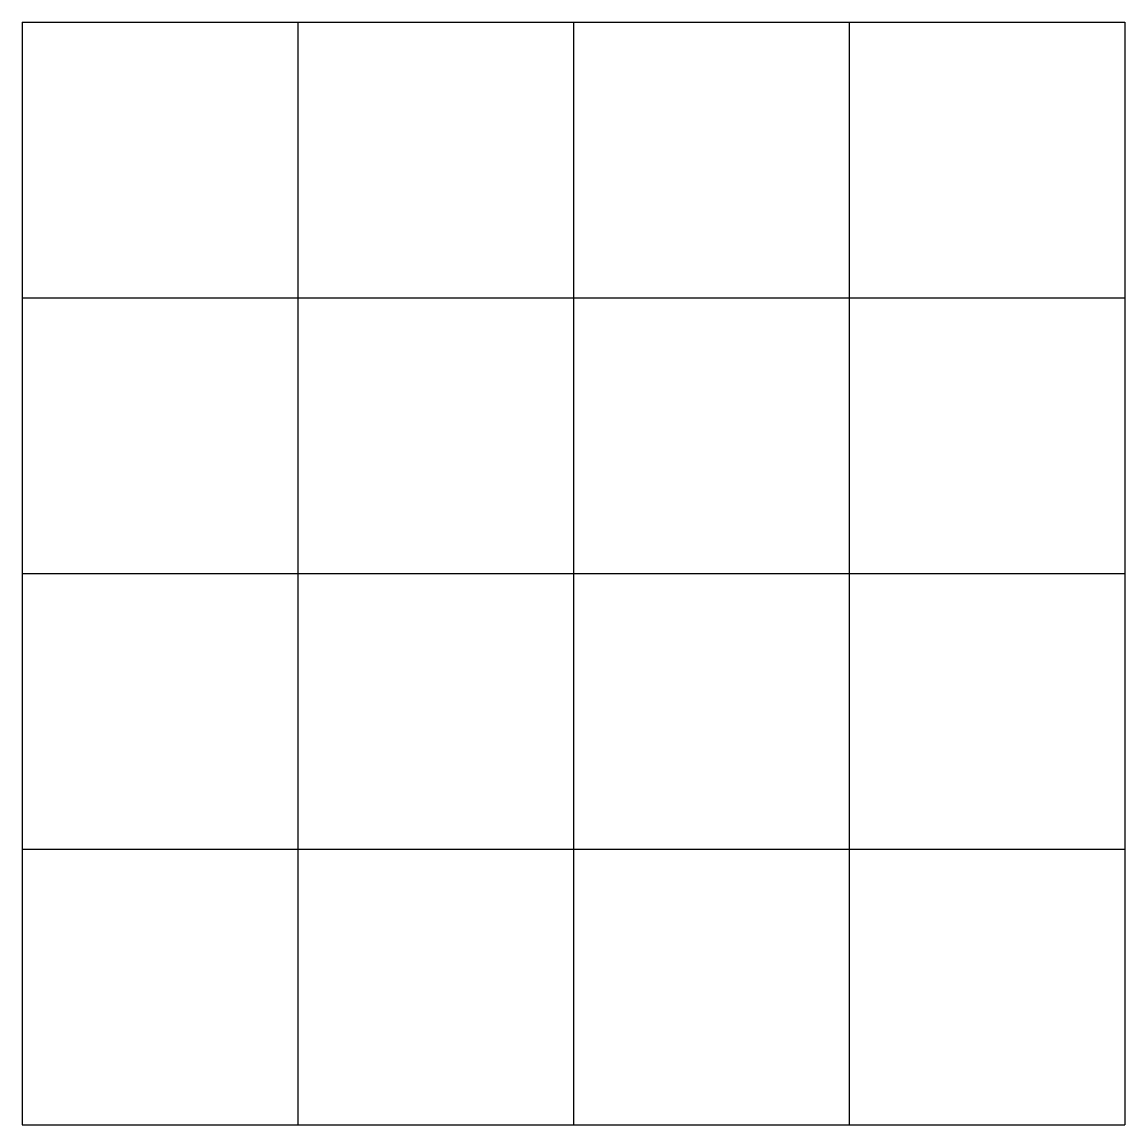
# Model space of a CAD drawing. Header units: millimetres. Extents: x -6.1 to 6.1, y 3 to 15.2.
import ezdxf

# ---------------------------------------------------------------- set-up
doc = ezdxf.new("R2010")
doc.units = ezdxf.units.MM

msp = doc.modelspace()

# ---------------------------------------------------------------- linework, layer by layer
at = {"layer": 'Sketch', "color": 255}
for p, q in [((-6.08, 15.2), (-6.08, 3.04)), ((-6.08, 15.2), (6.08, 15.2)), ((-3.04, 15.2), (-3.04, 3.04)), ((0, 15.2), (0, 3.04)), ((3.04, 15.2), (3.04, 3.04)), ((6.08, 15.2), (6.08, 3.04)), ((-6.08, 12.16), (6.08, 12.16)), ((-6.08, 9.12), (6.08, 9.12)), ((-6.08, 6.08), (6.08, 6.08)), ((-6.08, 3.04), (6.08, 3.04))]:
    msp.add_line(p, q, dxfattribs=at)

doc.saveas('drawing.dxf')
